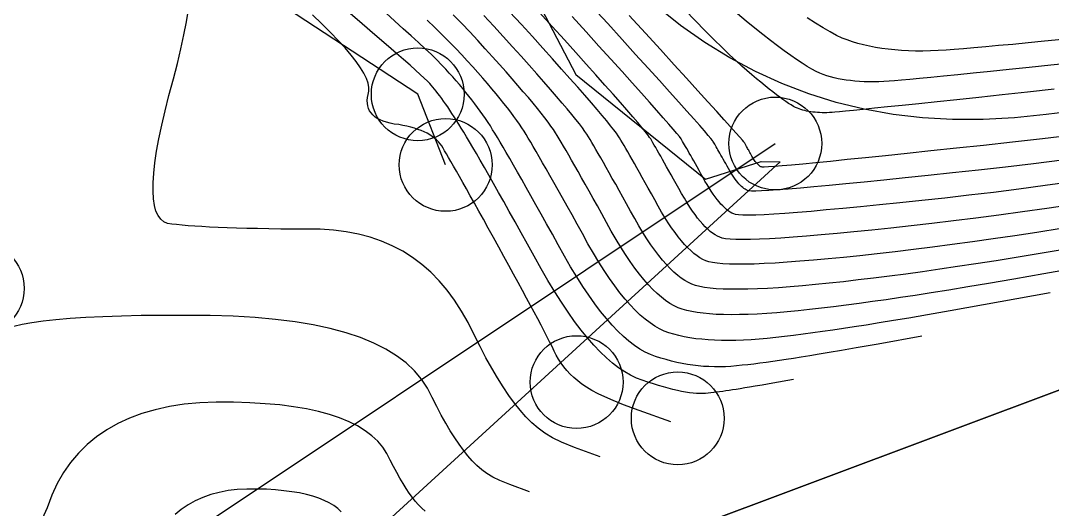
# Model space of a CAD drawing. Extents: x 83 to 1412852, y -76 to 4931706.
# Drawn here: x 1412654.15 to 1412665.26, y 4931535.89 to 4931541.15 of the extents above; entities that cross this region are included whole.
import ezdxf

# ---------------------------------------------------------------- set-up
doc = ezdxf.new("R2010")
doc.units = 0
doc.header["$MEASUREMENT"] = 0
doc.header["$PDMODE"] = 33
doc.header["$PDSIZE"] = 1
doc.layers.get('0').update_dxf_attribs({"color": 1, "linetype": 'CONTINUOUS'})
for name, color, linetype in [('Ground topo-Rev01', 1, 'CONTINUOUS'), ('New scratch layer', 1, 'CONTINUOUS'), ('nz-property-titles(LINZ DOWNLOAD)', 1, 'CONTINUOUS')]:
    doc.layers.add(name, color=color, linetype=linetype)

msp = doc.modelspace()

# ---------------------------------------------------------------- linework, layer by layer
for points in [[(1412628.11, 4931577.5), (1412633.05, 4931574.19), (1412634.96, 4931570.18), (1412641.65, 4931558.92), (1412643.23, 4931552.22), (1412645.18, 4931545.9), (1412648.78, 4931537.03), (1412651.34, 4931534.66), (1412654.11, 4931534.38), (1412662.28, 4931539.83)], [(1412658.73, 4931539.6), (1412658.43, 4931540.36), (1412655.52, 4931542.27), (1412646.87, 4931551.86)], [(1412660.394, 4931536.456), (1412660.118, 4931536.555), (1412659.978, 4931536.612), (1412659.881, 4931536.66), (1412659.797, 4931536.711), (1412659.727, 4931536.764), (1412659.659, 4931536.822), (1412659.594, 4931536.887), (1412659.531, 4931536.957), (1412659.472, 4931537.034), (1412659.411, 4931537.117), (1412659.35, 4931537.208), (1412659.289, 4931537.306), (1412659.227, 4931537.411), (1412659.164, 4931537.523), (1412659.1, 4931537.642), (1412659.036, 4931537.768), (1412658.971, 4931537.901), (1412658.901, 4931538.026), (1412658.826, 4931538.143), (1412658.746, 4931538.251), (1412658.66, 4931538.351), (1412658.57, 4931538.443), (1412658.474, 4931538.527), (1412658.373, 4931538.602), (1412658.267, 4931538.669), (1412658.155, 4931538.728), (1412658.039, 4931538.778), (1412657.917, 4931538.821), (1412657.79, 4931538.854), (1412657.658, 4931538.88), (1412657.521, 4931538.897), (1412657.378, 4931538.906), (1412657.23, 4931538.907), (1412657.089, 4931538.908), (1412656.954, 4931538.909), (1412656.826, 4931538.911), (1412656.704, 4931538.913), (1412656.588, 4931538.916), (1412656.478, 4931538.919), (1412656.375, 4931538.922), (1412656.279, 4931538.926), (1412656.188, 4931538.93), (1412656.104, 4931538.935), (1412656.027, 4931538.94), (1412655.956, 4931538.945), (1412655.891, 4931538.95), (1412655.832, 4931538.956), (1412655.78, 4931538.963), (1412655.734, 4931538.97), (1412655.695, 4931538.987), (1412655.661, 4931539.015), (1412655.632, 4931539.054), (1412655.61, 4931539.103), (1412655.594, 4931539.163), (1412655.583, 4931539.234), (1412655.578, 4931539.315), (1412655.579, 4931539.407), (1412655.586, 4931539.509), (1412655.599, 4931539.622), (1412655.617, 4931539.746), (1412655.642, 4931539.881), (1412655.672, 4931540.026), (1412655.708, 4931540.181), (1412655.75, 4931540.348), (1412655.798, 4931540.525), (1412655.841, 4931540.693), (1412655.878, 4931540.851), (1412655.91, 4931541.001), (1412655.937, 4931541.141), (1412655.959, 4931541.272)], [(1412665.369, 4931539.651), (1412665.06, 4931539.612), (1412664.76, 4931539.576), (1412664.47, 4931539.543), (1412664.19, 4931539.513), (1412663.926, 4931539.485), (1412663.679, 4931539.459), (1412663.449, 4931539.435), (1412663.236, 4931539.414), (1412663.039, 4931539.395), (1412662.859, 4931539.378), (1412662.696, 4931539.363), (1412662.55, 4931539.35), (1412662.42, 4931539.339), (1412662.307, 4931539.331), (1412662.211, 4931539.324), (1412662.132, 4931539.32), (1412662.069, 4931539.318), (1412662.023, 4931539.318), (1412661.994, 4931539.32), (1412661.981, 4931539.325), (1412661.968, 4931539.331), (1412661.956, 4931539.338), (1412661.943, 4931539.347), (1412661.93, 4931539.357), (1412661.916, 4931539.368), (1412661.903, 4931539.381), (1412661.889, 4931539.395), (1412661.876, 4931539.411), (1412661.862, 4931539.428), (1412661.848, 4931539.447), (1412661.834, 4931539.467), (1412661.819, 4931539.488), (1412661.805, 4931539.511), (1412661.79, 4931539.535), (1412661.776, 4931539.56), (1412661.761, 4931539.587), (1412661.746, 4931539.613), (1412661.733, 4931539.638), (1412661.72, 4931539.661), (1412661.707, 4931539.684), (1412661.695, 4931539.705), (1412661.684, 4931539.725), (1412661.673, 4931539.744), (1412661.663, 4931539.762), (1412661.653, 4931539.778), (1412661.645, 4931539.794), (1412661.636, 4931539.808), (1412661.629, 4931539.822), (1412661.621, 4931539.834), (1412661.615, 4931539.845), (1412661.609, 4931539.854), (1412661.604, 4931539.863), (1412661.587, 4931539.885), (1412661.558, 4931539.918), (1412661.518, 4931539.965), (1412661.466, 4931540.024), (1412661.402, 4931540.095), (1412661.327, 4931540.18), (1412661.24, 4931540.276), (1412661.142, 4931540.386), (1412661.032, 4931540.508), (1412660.91, 4931540.642), (1412660.776, 4931540.789), (1412660.631, 4931540.949), (1412660.475, 4931541.121), (1412660.306, 4931541.306)], [(1412665.554, 4931540.184), (1412665.198, 4931540.144), (1412664.855, 4931540.107), (1412664.518, 4931540.088), (1412664.189, 4931540.088), (1412663.865, 4931540.107), (1412663.549, 4931540.143), (1412663.239, 4931540.199), (1412662.937, 4931540.272), (1412662.64, 4931540.364), (1412662.351, 4931540.475), (1412662.068, 4931540.604), (1412661.792, 4931540.751), (1412661.523, 4931540.917), (1412661.261, 4931541.101), (1412661.005, 4931541.304)], [(1412665.285, 4931540.414), (1412664.995, 4931540.383), (1412664.724, 4931540.354), (1412664.471, 4931540.327), (1412664.237, 4931540.302), (1412664.022, 4931540.28), (1412663.825, 4931540.259), (1412663.647, 4931540.24), (1412663.488, 4931540.224), (1412663.347, 4931540.209), (1412663.225, 4931540.197), (1412663.121, 4931540.186), (1412663.036, 4931540.178), (1412662.97, 4931540.172), (1412662.922, 4931540.167), (1412662.893, 4931540.165), (1412662.865, 4931540.163), (1412662.837, 4931540.162), (1412662.81, 4931540.162), (1412662.784, 4931540.162), (1412662.758, 4931540.163), (1412662.733, 4931540.164), (1412662.709, 4931540.166), (1412662.685, 4931540.168), (1412662.662, 4931540.171), (1412662.64, 4931540.175), (1412662.618, 4931540.179), (1412662.597, 4931540.184), (1412662.577, 4931540.189), (1412662.557, 4931540.195), (1412662.538, 4931540.202), (1412662.52, 4931540.209), (1412662.499, 4931540.218), (1412662.477, 4931540.23), (1412662.452, 4931540.245), (1412662.424, 4931540.262), (1412662.395, 4931540.282), (1412662.363, 4931540.304), (1412662.329, 4931540.328), (1412662.292, 4931540.355), (1412662.254, 4931540.385), (1412662.213, 4931540.417), (1412662.17, 4931540.452), (1412662.124, 4931540.489), (1412662.076, 4931540.528), (1412662.026, 4931540.571), (1412661.974, 4931540.615), (1412661.92, 4931540.662), (1412661.857, 4931540.719), (1412661.786, 4931540.786), (1412661.707, 4931540.863), (1412661.619, 4931540.949), (1412661.523, 4931541.046), (1412661.419, 4931541.152), (1412661.306, 4931541.268)], [(1412661.154, 4931536.832), (1412660.815, 4931536.954), (1412660.647, 4931537.016), (1412660.535, 4931537.061), (1412660.444, 4931537.1), (1412660.371, 4931537.135), (1412660.306, 4931537.17), (1412660.248, 4931537.205), (1412660.196, 4931537.239), (1412660.152, 4931537.274), (1412660.111, 4931537.309), (1412660.072, 4931537.346), (1412660.036, 4931537.384), (1412660.003, 4931537.424), (1412659.973, 4931537.464), (1412659.946, 4931537.506), (1412659.921, 4931537.55), (1412659.9, 4931537.594), (1412659.876, 4931537.643), (1412659.849, 4931537.695), (1412659.821, 4931537.751), (1412659.79, 4931537.81), (1412659.757, 4931537.874), (1412659.722, 4931537.941), (1412659.684, 4931538.012), (1412659.645, 4931538.086), (1412659.602, 4931538.165), (1412659.558, 4931538.247), (1412659.511, 4931538.333), (1412659.462, 4931538.423), (1412659.411, 4931538.516), (1412659.358, 4931538.613), (1412659.302, 4931538.714), (1412659.244, 4931538.819), (1412659.189, 4931538.919), (1412659.136, 4931539.014), (1412659.086, 4931539.103), (1412659.039, 4931539.188), (1412658.995, 4931539.267), (1412658.953, 4931539.341), (1412658.914, 4931539.41), (1412658.878, 4931539.474), (1412658.845, 4931539.533), (1412658.814, 4931539.587), (1412658.786, 4931539.636), (1412658.761, 4931539.68), (1412658.738, 4931539.719), (1412658.719, 4931539.752), (1412658.702, 4931539.781), (1412658.687, 4931539.804), (1412658.671, 4931539.827), (1412658.652, 4931539.848), (1412658.632, 4931539.868), (1412658.609, 4931539.888), (1412658.585, 4931539.906), (1412658.558, 4931539.923), (1412658.529, 4931539.94), (1412658.498, 4931539.955), (1412658.466, 4931539.969), (1412658.431, 4931539.982), (1412658.394, 4931539.994), (1412658.355, 4931540.005), (1412658.313, 4931540.015), (1412658.27, 4931540.024), (1412658.225, 4931540.033), (1412658.177, 4931540.04), (1412658.134, 4931540.048), (1412658.093, 4931540.059), (1412658.057, 4931540.071), (1412658.024, 4931540.085), (1412657.994, 4931540.101), (1412657.968, 4931540.119), (1412657.946, 4931540.138), (1412657.927, 4931540.159), (1412657.911, 4931540.182), (1412657.9, 4931540.207), (1412657.891, 4931540.234), (1412657.887, 4931540.262), (1412657.886, 4931540.292), (1412657.888, 4931540.324), (1412657.894, 4931540.358), (1412657.904, 4931540.393), (1412657.904, 4931540.433), (1412657.895, 4931540.479), (1412657.877, 4931540.53), (1412657.849, 4931540.586), (1412657.813, 4931540.646), (1412657.767, 4931540.712), (1412657.711, 4931540.783), (1412657.647, 4931540.86), (1412657.573, 4931540.941), (1412657.49, 4931541.027), (1412657.398, 4931541.119), (1412657.296, 4931541.215)], [(1412662.475, 4931537.289), (1412662.252, 4931537.249), (1412662.14, 4931537.229), (1412662.065, 4931537.216), (1412662.002, 4931537.205), (1412661.951, 4931537.197), (1412661.903, 4931537.189), (1412661.86, 4931537.182), (1412661.82, 4931537.176), (1412661.784, 4931537.17), (1412661.748, 4931537.165), (1412661.714, 4931537.16), (1412661.681, 4931537.156), (1412661.649, 4931537.151), (1412661.617, 4931537.147), (1412661.587, 4931537.144), (1412661.558, 4931537.14), (1412661.529, 4931537.137), (1412661.499, 4931537.136), (1412661.466, 4931537.136), (1412661.431, 4931537.138), (1412661.395, 4931537.141), (1412661.356, 4931537.146), (1412661.314, 4931537.152), (1412661.271, 4931537.16), (1412661.226, 4931537.17), (1412661.178, 4931537.181), (1412661.128, 4931537.194), (1412661.077, 4931537.209), (1412661.023, 4931537.225), (1412660.967, 4931537.242), (1412660.908, 4931537.261), (1412660.848, 4931537.282), (1412660.785, 4931537.304), (1412660.722, 4931537.334), (1412660.658, 4931537.37), (1412660.593, 4931537.414), (1412660.528, 4931537.464), (1412660.462, 4931537.522), (1412660.395, 4931537.586), (1412660.327, 4931537.657), (1412660.258, 4931537.736), (1412660.189, 4931537.821), (1412660.119, 4931537.914), (1412660.048, 4931538.013), (1412659.977, 4931538.12), (1412659.905, 4931538.233), (1412659.832, 4931538.354), (1412659.758, 4931538.482), (1412659.683, 4931538.616), (1412659.612, 4931538.745), (1412659.543, 4931538.868), (1412659.478, 4931538.986), (1412659.415, 4931539.098), (1412659.356, 4931539.204), (1412659.299, 4931539.304), (1412659.246, 4931539.399), (1412659.195, 4931539.488), (1412659.147, 4931539.572), (1412659.103, 4931539.649), (1412659.061, 4931539.721), (1412659.023, 4931539.788), (1412658.987, 4931539.848), (1412658.954, 4931539.903), (1412658.925, 4931539.952), (1412658.898, 4931539.996), (1412658.872, 4931540.038), (1412658.847, 4931540.078), (1412658.822, 4931540.117), (1412658.798, 4931540.154), (1412658.775, 4931540.19), (1412658.752, 4931540.224), (1412658.73, 4931540.256), (1412658.708, 4931540.287), (1412658.687, 4931540.316), (1412658.667, 4931540.344), (1412658.647, 4931540.37), (1412658.629, 4931540.394), (1412658.61, 4931540.417), (1412658.592, 4931540.438), (1412658.575, 4931540.458), (1412658.559, 4931540.476), (1412658.534, 4931540.501), (1412658.5, 4931540.533), (1412658.457, 4931540.573), (1412658.406, 4931540.619), (1412658.346, 4931540.673), (1412658.277, 4931540.734), (1412658.199, 4931540.801), (1412658.113, 4931540.876), (1412658.018, 4931540.958), (1412657.914, 4931541.048), (1412657.801, 4931541.144), (1412657.68, 4931541.247)], [(1412663.859, 4931537.754), (1412663.388, 4931537.67), (1412663.152, 4931537.629), (1412662.993, 4931537.601), (1412662.86, 4931537.578), (1412662.752, 4931537.56), (1412662.652, 4931537.543), (1412662.559, 4931537.528), (1412662.475, 4931537.515), (1412662.399, 4931537.503), (1412662.324, 4931537.493), (1412662.252, 4931537.482), (1412662.182, 4931537.473), (1412662.114, 4931537.464), (1412662.048, 4931537.455), (1412661.984, 4931537.448), (1412661.922, 4931537.441), (1412661.862, 4931537.434), (1412661.802, 4931537.429), (1412661.743, 4931537.426), (1412661.684, 4931537.425), (1412661.625, 4931537.425), (1412661.566, 4931537.427), (1412661.508, 4931537.43), (1412661.449, 4931537.436), (1412661.391, 4931537.443), (1412661.333, 4931537.451), (1412661.276, 4931537.461), (1412661.218, 4931537.473), (1412661.161, 4931537.486), (1412661.104, 4931537.502), (1412661.048, 4931537.518), (1412660.991, 4931537.537), (1412660.935, 4931537.557), (1412660.878, 4931537.583), (1412660.82, 4931537.616), (1412660.762, 4931537.655), (1412660.703, 4931537.701), (1412660.644, 4931537.752), (1412660.583, 4931537.81), (1412660.522, 4931537.875), (1412660.461, 4931537.945), (1412660.398, 4931538.022), (1412660.335, 4931538.105), (1412660.272, 4931538.195), (1412660.207, 4931538.291), (1412660.142, 4931538.393), (1412660.076, 4931538.502), (1412660.01, 4931538.616), (1412659.943, 4931538.738), (1412659.879, 4931538.854), (1412659.817, 4931538.964), (1412659.758, 4931539.07), (1412659.702, 4931539.171), (1412659.648, 4931539.266), (1412659.597, 4931539.357), (1412659.549, 4931539.442), (1412659.503, 4931539.522), (1412659.461, 4931539.597), (1412659.421, 4931539.667), (1412659.383, 4931539.732), (1412659.348, 4931539.792), (1412659.316, 4931539.846), (1412659.287, 4931539.896), (1412659.26, 4931539.94), (1412659.236, 4931539.979), (1412659.212, 4931540.019), (1412659.186, 4931540.058), (1412659.159, 4931540.098), (1412659.132, 4931540.138), (1412659.103, 4931540.178), (1412659.074, 4931540.218), (1412659.044, 4931540.259), (1412659.012, 4931540.3), (1412658.98, 4931540.34), (1412658.947, 4931540.381), (1412658.914, 4931540.422), (1412658.879, 4931540.464), (1412658.843, 4931540.505), (1412658.807, 4931540.547), (1412658.769, 4931540.589), (1412658.731, 4931540.631), (1412658.686, 4931540.678), (1412658.634, 4931540.73), (1412658.576, 4931540.787), (1412658.51, 4931540.849), (1412658.439, 4931540.917), (1412658.36, 4931540.989), (1412658.274, 4931541.066), (1412658.182, 4931541.149), (1412658.084, 4931541.237)], [(1412665.242, 4931538.22), (1412664.524, 4931538.092), (1412664.163, 4931538.028), (1412663.921, 4931537.985), (1412663.717, 4931537.95), (1412663.553, 4931537.923), (1412663.4, 4931537.897), (1412663.259, 4931537.875), (1412663.13, 4931537.854), (1412663.014, 4931537.837), (1412662.9, 4931537.82), (1412662.79, 4931537.805), (1412662.683, 4931537.79), (1412662.579, 4931537.776), (1412662.478, 4931537.764), (1412662.38, 4931537.752), (1412662.286, 4931537.741), (1412662.194, 4931537.731), (1412662.106, 4931537.723), (1412662.02, 4931537.717), (1412661.936, 4931537.712), (1412661.855, 4931537.709), (1412661.776, 4931537.708), (1412661.701, 4931537.709), (1412661.627, 4931537.711), (1412661.557, 4931537.715), (1412661.489, 4931537.721), (1412661.423, 4931537.728), (1412661.36, 4931537.737), (1412661.3, 4931537.748), (1412661.242, 4931537.761), (1412661.187, 4931537.776), (1412661.134, 4931537.792), (1412661.084, 4931537.81), (1412661.034, 4931537.833), (1412660.983, 4931537.862), (1412660.931, 4931537.897), (1412660.878, 4931537.937), (1412660.825, 4931537.983), (1412660.772, 4931538.035), (1412660.718, 4931538.092), (1412660.663, 4931538.155), (1412660.607, 4931538.223), (1412660.551, 4931538.297), (1412660.495, 4931538.377), (1412660.437, 4931538.462), (1412660.38, 4931538.553), (1412660.321, 4931538.649), (1412660.262, 4931538.751), (1412660.203, 4931538.859), (1412660.145, 4931538.962), (1412660.091, 4931539.061), (1412660.038, 4931539.155), (1412659.988, 4931539.244), (1412659.941, 4931539.329), (1412659.895, 4931539.409), (1412659.852, 4931539.485), (1412659.812, 4931539.556), (1412659.774, 4931539.623), (1412659.738, 4931539.685), (1412659.705, 4931539.743), (1412659.674, 4931539.796), (1412659.646, 4931539.845), (1412659.62, 4931539.889), (1412659.596, 4931539.928), (1412659.575, 4931539.963), (1412659.551, 4931540), (1412659.525, 4931540.038), (1412659.496, 4931540.079), (1412659.465, 4931540.122), (1412659.432, 4931540.166), (1412659.396, 4931540.213), (1412659.357, 4931540.261), (1412659.317, 4931540.312), (1412659.273, 4931540.364), (1412659.228, 4931540.419), (1412659.18, 4931540.475), (1412659.129, 4931540.533), (1412659.076, 4931540.593), (1412659.021, 4931540.655), (1412658.963, 4931540.719), (1412658.903, 4931540.785), (1412658.838, 4931540.854), (1412658.768, 4931540.926), (1412658.694, 4931541.001), (1412658.615, 4931541.079), (1412658.531, 4931541.16)], [(1412665.659, 4931538.513), (1412665.174, 4931538.427), (1412664.849, 4931538.37), (1412664.575, 4931538.323), (1412664.354, 4931538.285), (1412664.148, 4931538.252), (1412663.959, 4931538.221), (1412663.786, 4931538.194), (1412663.629, 4931538.17), (1412663.476, 4931538.148), (1412663.328, 4931538.127), (1412663.184, 4931538.107), (1412663.044, 4931538.089), (1412662.908, 4931538.072), (1412662.777, 4931538.056), (1412662.65, 4931538.041), (1412662.527, 4931538.028), (1412662.409, 4931538.017), (1412662.296, 4931538.007), (1412662.188, 4931537.999), (1412662.085, 4931537.993), (1412661.987, 4931537.989), (1412661.894, 4931537.987), (1412661.806, 4931537.986), (1412661.722, 4931537.987), (1412661.644, 4931537.99), (1412661.57, 4931537.995), (1412661.502, 4931538.002), (1412661.438, 4931538.01), (1412661.38, 4931538.021), (1412661.326, 4931538.033), (1412661.278, 4931538.046), (1412661.234, 4931538.062), (1412661.19, 4931538.083), (1412661.145, 4931538.108), (1412661.099, 4931538.139), (1412661.054, 4931538.174), (1412661.007, 4931538.214), (1412660.96, 4931538.259), (1412660.913, 4931538.309), (1412660.865, 4931538.364), (1412660.816, 4931538.424), (1412660.767, 4931538.489), (1412660.718, 4931538.558), (1412660.668, 4931538.633), (1412660.617, 4931538.712), (1412660.566, 4931538.797), (1412660.514, 4931538.886), (1412660.462, 4931538.98), (1412660.412, 4931539.071), (1412660.364, 4931539.157), (1412660.318, 4931539.239), (1412660.275, 4931539.317), (1412660.233, 4931539.392), (1412660.193, 4931539.462), (1412660.156, 4931539.528), (1412660.12, 4931539.591), (1412660.087, 4931539.649), (1412660.056, 4931539.703), (1412660.027, 4931539.754), (1412660, 4931539.8), (1412659.975, 4931539.843), (1412659.952, 4931539.881), (1412659.931, 4931539.916), (1412659.913, 4931539.946), (1412659.89, 4931539.98), (1412659.864, 4931540.018), (1412659.833, 4931540.06), (1412659.799, 4931540.105), (1412659.76, 4931540.155), (1412659.718, 4931540.207), (1412659.671, 4931540.264), (1412659.621, 4931540.324), (1412659.566, 4931540.388), (1412659.508, 4931540.456), (1412659.446, 4931540.527), (1412659.38, 4931540.602), (1412659.309, 4931540.681), (1412659.235, 4931540.764), (1412659.157, 4931540.85), (1412659.075, 4931540.94), (1412658.99, 4931541.031), (1412658.903, 4931541.123), (1412658.812, 4931541.216)], [(1412665.433, 4931538.695), (1412665.154, 4931538.648), (1412664.896, 4931538.606), (1412664.659, 4931538.567), (1412664.441, 4931538.533), (1412664.244, 4931538.504), (1412664.052, 4931538.476), (1412663.866, 4931538.449), (1412663.685, 4931538.424), (1412663.509, 4931538.401), (1412663.339, 4931538.38), (1412663.174, 4931538.36), (1412663.014, 4931538.342), (1412662.86, 4931538.325), (1412662.713, 4931538.31), (1412662.573, 4931538.298), (1412662.44, 4931538.287), (1412662.315, 4931538.277), (1412662.197, 4931538.27), (1412662.087, 4931538.265), (1412661.984, 4931538.261), (1412661.888, 4931538.26), (1412661.799, 4931538.26), (1412661.718, 4931538.262), (1412661.644, 4931538.266), (1412661.577, 4931538.272), (1412661.518, 4931538.28), (1412661.466, 4931538.29), (1412661.421, 4931538.301), (1412661.383, 4931538.315), (1412661.345, 4931538.332), (1412661.307, 4931538.354), (1412661.268, 4931538.38), (1412661.229, 4931538.41), (1412661.189, 4931538.445), (1412661.149, 4931538.484), (1412661.108, 4931538.526), (1412661.067, 4931538.574), (1412661.025, 4931538.625), (1412660.983, 4931538.68), (1412660.941, 4931538.74), (1412660.898, 4931538.804), (1412660.855, 4931538.872), (1412660.811, 4931538.944), (1412660.767, 4931539.021), (1412660.722, 4931539.102), (1412660.679, 4931539.179), (1412660.638, 4931539.253), (1412660.599, 4931539.323), (1412660.561, 4931539.391), (1412660.525, 4931539.454), (1412660.491, 4931539.515), (1412660.459, 4931539.571), (1412660.429, 4931539.625), (1412660.4, 4931539.675), (1412660.374, 4931539.722), (1412660.349, 4931539.765), (1412660.326, 4931539.805), (1412660.304, 4931539.841), (1412660.285, 4931539.874), (1412660.267, 4931539.903), (1412660.251, 4931539.93), (1412660.229, 4931539.961), (1412660.202, 4931539.998), (1412660.17, 4931540.041), (1412660.132, 4931540.089), (1412660.089, 4931540.143), (1412660.04, 4931540.202), (1412659.985, 4931540.266), (1412659.925, 4931540.336), (1412659.86, 4931540.412), (1412659.788, 4931540.493), (1412659.712, 4931540.58), (1412659.63, 4931540.672), (1412659.542, 4931540.769), (1412659.449, 4931540.872), (1412659.351, 4931540.981), (1412659.247, 4931541.095), (1412659.142, 4931541.207)], [(1412665.358, 4931538.914), (1412665.096, 4931538.873), (1412664.859, 4931538.837), (1412664.628, 4931538.803), (1412664.404, 4931538.772), (1412664.186, 4931538.742), (1412663.974, 4931538.714), (1412663.769, 4931538.688), (1412663.57, 4931538.664), (1412663.378, 4931538.642), (1412663.192, 4931538.622), (1412663.016, 4931538.604), (1412662.849, 4931538.588), (1412662.693, 4931538.574), (1412662.545, 4931538.562), (1412662.408, 4931538.551), (1412662.28, 4931538.543), (1412662.162, 4931538.537), (1412662.053, 4931538.532), (1412661.954, 4931538.53), (1412661.865, 4931538.529), (1412661.786, 4931538.531), (1412661.716, 4931538.534), (1412661.655, 4931538.54), (1412661.605, 4931538.547), (1412661.564, 4931538.556), (1412661.533, 4931538.567), (1412661.501, 4931538.582), (1412661.469, 4931538.6), (1412661.437, 4931538.622), (1412661.404, 4931538.647), (1412661.371, 4931538.676), (1412661.337, 4931538.708), (1412661.303, 4931538.744), (1412661.269, 4931538.783), (1412661.235, 4931538.826), (1412661.2, 4931538.872), (1412661.164, 4931538.922), (1412661.128, 4931538.975), (1412661.092, 4931539.032), (1412661.056, 4931539.092), (1412661.019, 4931539.156), (1412660.982, 4931539.223), (1412660.946, 4931539.288), (1412660.912, 4931539.349), (1412660.879, 4931539.408), (1412660.848, 4931539.464), (1412660.818, 4931539.517), (1412660.79, 4931539.567), (1412660.763, 4931539.615), (1412660.737, 4931539.659), (1412660.714, 4931539.701), (1412660.691, 4931539.74), (1412660.671, 4931539.776), (1412660.651, 4931539.809), (1412660.634, 4931539.839), (1412660.617, 4931539.867), (1412660.602, 4931539.891), (1412660.589, 4931539.913), (1412660.569, 4931539.942), (1412660.541, 4931539.978), (1412660.507, 4931540.022), (1412660.465, 4931540.073), (1412660.417, 4931540.131), (1412660.361, 4931540.196), (1412660.299, 4931540.269), (1412660.229, 4931540.349), (1412660.153, 4931540.436), (1412660.069, 4931540.53), (1412659.978, 4931540.632), (1412659.88, 4931540.741), (1412659.776, 4931540.857), (1412659.664, 4931540.981), (1412659.545, 4931541.111), (1412659.419, 4931541.249)], [(1412665.474, 4931539.171), (1412665.204, 4931539.131), (1412664.942, 4931539.094), (1412664.687, 4931539.059), (1412664.439, 4931539.026), (1412664.199, 4931538.996), (1412663.967, 4931538.968), (1412663.742, 4931538.942), (1412663.525, 4931538.919), (1412663.319, 4931538.898), (1412663.126, 4931538.878), (1412662.945, 4931538.861), (1412662.776, 4931538.846), (1412662.618, 4931538.832), (1412662.473, 4931538.821), (1412662.34, 4931538.812), (1412662.219, 4931538.805), (1412662.11, 4931538.8), (1412662.012, 4931538.796), (1412661.927, 4931538.795), (1412661.854, 4931538.796), (1412661.793, 4931538.799), (1412661.744, 4931538.804), (1412661.707, 4931538.811), (1412661.682, 4931538.82), (1412661.657, 4931538.832), (1412661.631, 4931538.846), (1412661.605, 4931538.863), (1412661.579, 4931538.884), (1412661.553, 4931538.907), (1412661.526, 4931538.932), (1412661.499, 4931538.961), (1412661.471, 4931538.992), (1412661.444, 4931539.027), (1412661.416, 4931539.064), (1412661.387, 4931539.103), (1412661.359, 4931539.146), (1412661.33, 4931539.191), (1412661.301, 4931539.24), (1412661.271, 4931539.291), (1412661.241, 4931539.344), (1412661.213, 4931539.396), (1412661.185, 4931539.445), (1412661.159, 4931539.492), (1412661.134, 4931539.537), (1412661.11, 4931539.58), (1412661.088, 4931539.62), (1412661.066, 4931539.658), (1412661.046, 4931539.693), (1412661.027, 4931539.727), (1412661.009, 4931539.758), (1412660.992, 4931539.787), (1412660.977, 4931539.813), (1412660.963, 4931539.837), (1412660.95, 4931539.859), (1412660.938, 4931539.879), (1412660.927, 4931539.896), (1412660.908, 4931539.923), (1412660.88, 4931539.958), (1412660.844, 4931540.003), (1412660.799, 4931540.057), (1412660.745, 4931540.119), (1412660.683, 4931540.191), (1412660.613, 4931540.271), (1412660.533, 4931540.361), (1412660.446, 4931540.46), (1412660.349, 4931540.568), (1412660.244, 4931540.684), (1412660.131, 4931540.81), (1412660.009, 4931540.945), (1412659.878, 4931541.089), (1412659.739, 4931541.242)], [(1412665.48, 4931539.416), (1412665.188, 4931539.376), (1412664.904, 4931539.339), (1412664.63, 4931539.304), (1412664.364, 4931539.272), (1412664.106, 4931539.243), (1412663.857, 4931539.216), (1412663.623, 4931539.191), (1412663.403, 4931539.169), (1412663.197, 4931539.148), (1412663.006, 4931539.13), (1412662.829, 4931539.114), (1412662.666, 4931539.099), (1412662.518, 4931539.087), (1412662.384, 4931539.077), (1412662.265, 4931539.069), (1412662.16, 4931539.063), (1412662.069, 4931539.06), (1412661.993, 4931539.058), (1412661.931, 4931539.058), (1412661.884, 4931539.061), (1412661.85, 4931539.066), (1412661.832, 4931539.072), (1412661.813, 4931539.081), (1412661.793, 4931539.092), (1412661.774, 4931539.105), (1412661.754, 4931539.12), (1412661.735, 4931539.137), (1412661.714, 4931539.157), (1412661.694, 4931539.178), (1412661.674, 4931539.202), (1412661.653, 4931539.227), (1412661.632, 4931539.255), (1412661.611, 4931539.285), (1412661.589, 4931539.317), (1412661.567, 4931539.351), (1412661.545, 4931539.387), (1412661.523, 4931539.425), (1412661.501, 4931539.466), (1412661.48, 4931539.505), (1412661.459, 4931539.541), (1412661.439, 4931539.577), (1412661.421, 4931539.61), (1412661.403, 4931539.642), (1412661.386, 4931539.672), (1412661.37, 4931539.701), (1412661.354, 4931539.727), (1412661.34, 4931539.752), (1412661.327, 4931539.776), (1412661.314, 4931539.797), (1412661.303, 4931539.817), (1412661.292, 4931539.835), (1412661.282, 4931539.852), (1412661.273, 4931539.867), (1412661.265, 4931539.88), (1412661.247, 4931539.904), (1412661.219, 4931539.938), (1412661.181, 4931539.984), (1412661.132, 4931540.04), (1412661.074, 4931540.107), (1412661.005, 4931540.185), (1412660.926, 4931540.274), (1412660.838, 4931540.373), (1412660.739, 4931540.484), (1412660.63, 4931540.605), (1412660.51, 4931540.737), (1412660.381, 4931540.88), (1412660.242, 4931541.033), (1412660.092, 4931541.197)], [(1412665.49, 4931539.92), (1412665.157, 4931539.88), (1412664.834, 4931539.843), (1412664.522, 4931539.81), (1412664.23, 4931539.779), (1412663.956, 4931539.75), (1412663.702, 4931539.723), (1412663.466, 4931539.698), (1412663.25, 4931539.676), (1412663.053, 4931539.656), (1412662.874, 4931539.638), (1412662.715, 4931539.622), (1412662.575, 4931539.609), (1412662.455, 4931539.598), (1412662.353, 4931539.589), (1412662.27, 4931539.582), (1412662.207, 4931539.577), (1412662.162, 4931539.575), (1412662.137, 4931539.575), (1412662.131, 4931539.577), (1412662.124, 4931539.58), (1412662.118, 4931539.584), (1412662.111, 4931539.588), (1412662.105, 4931539.593), (1412662.098, 4931539.599), (1412662.091, 4931539.606), (1412662.085, 4931539.613), (1412662.078, 4931539.621), (1412662.071, 4931539.629), (1412662.064, 4931539.638), (1412662.057, 4931539.648), (1412662.05, 4931539.659), (1412662.042, 4931539.67), (1412662.035, 4931539.682), (1412662.028, 4931539.695), (1412662.02, 4931539.709), (1412662.013, 4931539.722), (1412662.006, 4931539.734), (1412662, 4931539.746), (1412661.994, 4931539.757), (1412661.988, 4931539.767), (1412661.982, 4931539.777), (1412661.977, 4931539.787), (1412661.971, 4931539.796), (1412661.967, 4931539.804), (1412661.962, 4931539.812), (1412661.958, 4931539.819), (1412661.954, 4931539.826), (1412661.951, 4931539.832), (1412661.947, 4931539.837), (1412661.944, 4931539.842), (1412661.942, 4931539.847), (1412661.926, 4931539.865), (1412661.897, 4931539.898), (1412661.855, 4931539.946), (1412661.799, 4931540.008), (1412661.731, 4931540.084), (1412661.649, 4931540.174), (1412661.554, 4931540.279), (1412661.446, 4931540.398), (1412661.325, 4931540.532), (1412661.19, 4931540.679), (1412661.043, 4931540.842), (1412660.882, 4931541.018), (1412660.708, 4931541.209)], [(1412665.494, 4931540.699), (1412665.246, 4931540.672), (1412665.014, 4931540.648), (1412664.798, 4931540.626), (1412664.598, 4931540.605), (1412664.413, 4931540.586), (1412664.245, 4931540.569), (1412664.092, 4931540.554), (1412663.955, 4931540.54), (1412663.833, 4931540.529), (1412663.728, 4931540.519), (1412663.638, 4931540.511), (1412663.564, 4931540.505), (1412663.506, 4931540.5), (1412663.45, 4931540.497), (1412663.394, 4931540.495), (1412663.34, 4931540.494), (1412663.287, 4931540.494), (1412663.236, 4931540.496), (1412663.186, 4931540.498), (1412663.137, 4931540.502), (1412663.09, 4931540.507), (1412663.044, 4931540.513), (1412662.999, 4931540.52), (1412662.956, 4931540.528), (1412662.914, 4931540.538), (1412662.874, 4931540.549), (1412662.834, 4931540.56), (1412662.796, 4931540.573), (1412662.76, 4931540.588), (1412662.719, 4931540.607), (1412662.673, 4931540.631), (1412662.623, 4931540.66), (1412662.568, 4931540.694), (1412662.509, 4931540.733), (1412662.446, 4931540.777), (1412662.377, 4931540.827), (1412662.305, 4931540.881), (1412662.227, 4931540.94), (1412662.145, 4931541.004), (1412662.059, 4931541.073), (1412661.968, 4931541.148), (1412661.873, 4931541.227)], [(1412665.371, 4931540.951), (1412665.18, 4931540.932), (1412665.002, 4931540.914), (1412664.837, 4931540.898), (1412664.685, 4931540.884), (1412664.546, 4931540.871), (1412664.42, 4931540.86), (1412664.307, 4931540.85), (1412664.207, 4931540.842), (1412664.119, 4931540.835), (1412664.034, 4931540.83), (1412663.951, 4931540.827), (1412663.87, 4931540.826), (1412663.791, 4931540.826), (1412663.714, 4931540.828), (1412663.639, 4931540.832), (1412663.566, 4931540.838), (1412663.495, 4931540.845), (1412663.426, 4931540.854), (1412663.359, 4931540.865), (1412663.294, 4931540.878), (1412663.231, 4931540.892), (1412663.17, 4931540.908), (1412663.112, 4931540.926), (1412663.055, 4931540.945), (1412663, 4931540.966), (1412662.938, 4931540.995), (1412662.87, 4931541.031), (1412662.795, 4931541.075), (1412662.713, 4931541.126), (1412662.624, 4931541.185)], [(1412659.634, 4931536.08), (1412659.421, 4931536.156), (1412659.312, 4931536.2), (1412659.238, 4931536.237), (1412659.173, 4931536.276), (1412659.118, 4931536.317), (1412659.066, 4931536.363), (1412659.016, 4931536.413), (1412658.967, 4931536.467), (1412658.921, 4931536.526), (1412658.875, 4931536.591), (1412658.828, 4931536.661), (1412658.78, 4931536.736), (1412658.732, 4931536.817), (1412658.683, 4931536.904), (1412658.634, 4931536.996), (1412658.585, 4931537.093), (1412658.535, 4931537.196), (1412658.471, 4931537.293), (1412658.395, 4931537.383), (1412658.305, 4931537.467), (1412658.202, 4931537.545), (1412658.085, 4931537.616), (1412657.956, 4931537.681), (1412657.813, 4931537.739), (1412657.657, 4931537.791), (1412657.487, 4931537.837), (1412657.304, 4931537.877), (1412657.108, 4931537.91), (1412656.899, 4931537.936), (1412656.677, 4931537.957), (1412656.441, 4931537.971), (1412656.192, 4931537.978), (1412655.93, 4931537.979), (1412655.683, 4931537.979), (1412655.452, 4931537.976), (1412655.237, 4931537.971), (1412655.037, 4931537.964), (1412654.853, 4931537.955), (1412654.685, 4931537.944), (1412654.532, 4931537.932), (1412654.395, 4931537.917), (1412654.274, 4931537.9), (1412654.168, 4931537.881), (1412654.078, 4931537.86)], [(1412658.51, 4931535.871), (1412658.473, 4931535.903), (1412658.437, 4931535.938), (1412658.403, 4931535.977), (1412658.371, 4931536.018), (1412658.338, 4931536.064), (1412658.305, 4931536.113), (1412658.271, 4931536.167), (1412658.237, 4931536.224), (1412658.203, 4931536.285), (1412658.168, 4931536.35), (1412658.133, 4931536.419), (1412658.098, 4931536.492), (1412658.053, 4931536.56), (1412657.999, 4931536.623), (1412657.936, 4931536.683), (1412657.863, 4931536.737), (1412657.781, 4931536.788), (1412657.689, 4931536.834), (1412657.588, 4931536.875), (1412657.478, 4931536.912), (1412657.359, 4931536.944), (1412657.23, 4931536.972), (1412657.091, 4931536.995), (1412656.944, 4931537.014), (1412656.787, 4931537.028), (1412656.62, 4931537.038), (1412656.444, 4931537.043), (1412656.259, 4931537.044), (1412656.082, 4931537.037), (1412655.914, 4931537.021), (1412655.754, 4931536.996), (1412655.602, 4931536.963), (1412655.459, 4931536.922), (1412655.324, 4931536.872), (1412655.198, 4931536.813), (1412655.08, 4931536.747), (1412654.97, 4931536.671), (1412654.869, 4931536.588), (1412654.776, 4931536.495), (1412654.691, 4931536.395), (1412654.615, 4931536.286), (1412654.547, 4931536.168), (1412654.488, 4931536.042), (1412654.437, 4931535.907), (1412654.384, 4931535.789)], [(1412657.604, 4931535.864), (1412657.567, 4931535.898), (1412657.524, 4931535.93), (1412657.476, 4931535.96), (1412657.423, 4931535.986), (1412657.364, 4931536.01), (1412657.3, 4931536.032), (1412657.23, 4931536.051), (1412657.155, 4931536.067), (1412657.074, 4931536.08), (1412656.988, 4931536.091), (1412656.896, 4931536.1), (1412656.799, 4931536.106), (1412656.697, 4931536.109), (1412656.589, 4931536.109), (1412656.485, 4931536.103), (1412656.386, 4931536.092), (1412656.291, 4931536.073), (1412656.201, 4931536.049), (1412656.115, 4931536.019), (1412656.033, 4931535.982), (1412655.956, 4931535.939), (1412655.883, 4931535.89), (1412655.815, 4931535.835)]]:
    msp.add_lwpolyline(points)
at = {"layer": 'Ground topo-Rev01', "color": 7}
for p in [(1412658.43, 4931540.36, 73.55), (1412662.28, 4931539.83, 71.4), (1412658.73, 4931539.6, 73.65), (1412653.69, 4931538.27, 73.94), (1412660.14, 4931537.26, 73.58), (1412661.23, 4931536.87, 73.58)]:
    msp.add_point(p, dxfattribs=at)
at = {"layer": 'New scratch layer', "color": 7, "linetype": 'Continuous', "flags": 128}
msp.add_lwpolyline([(1412653.524, 4931556.488), (1412661.375, 4931553.403), (1412661.821, 4931549.139), (1412658.755, 4931547.976), (1412657.803, 4931545.218), (1412658.899, 4931542.933), (1412660.132, 4931540.572), (1412661.527, 4931539.447), (1412662.127, 4931539.635), (1412662.333, 4931539.634), (1412657.05, 4931534.8), (1412651.5, 4931532.78), (1412643.415, 4931544.698), (1412641.047, 4931555.109), (1412653.524, 4931556.488)], close=True, dxfattribs=at)
at = {"layer": 'nz-property-titles(LINZ DOWNLOAD)', "color": 7, "linetype": 'Continuous', "flags": 128}
for points in [[(1412682.698, 4931640.466), (1412710.054, 4931647.15), (1412737.411, 4931653.834), (1412764.203, 4931660.383), (1412779.006, 4931654.39), (1412775.741, 4931621.476), (1412777.168, 4931607.161), (1412789.245, 4931608.4), (1412777.36, 4931579.102), (1412649.678, 4931531.313), (1412643.411, 4931543.701), (1412638.895, 4931552.662), (1412621.576, 4931587.766), (1412660.662, 4931597.302), (1412699.748, 4931606.839), (1412682.698, 4931640.466)], [(1412665.043, 4931501.039), (1412649.678, 4931531.313), (1412777.36, 4931579.102), (1412789.245, 4931608.4), (1412803.807, 4931644.35), (1412822.41, 4931636.814), (1412795.972, 4931571.554), (1412819.282, 4931562.111), (1412842.594, 4931552.667), (1412850.439, 4931549.488), (1412851.728, 4931506.659), (1412665.043, 4931501.039)]]:
    msp.add_lwpolyline(points, close=True, dxfattribs=at)

doc.saveas('drawing.dxf')
